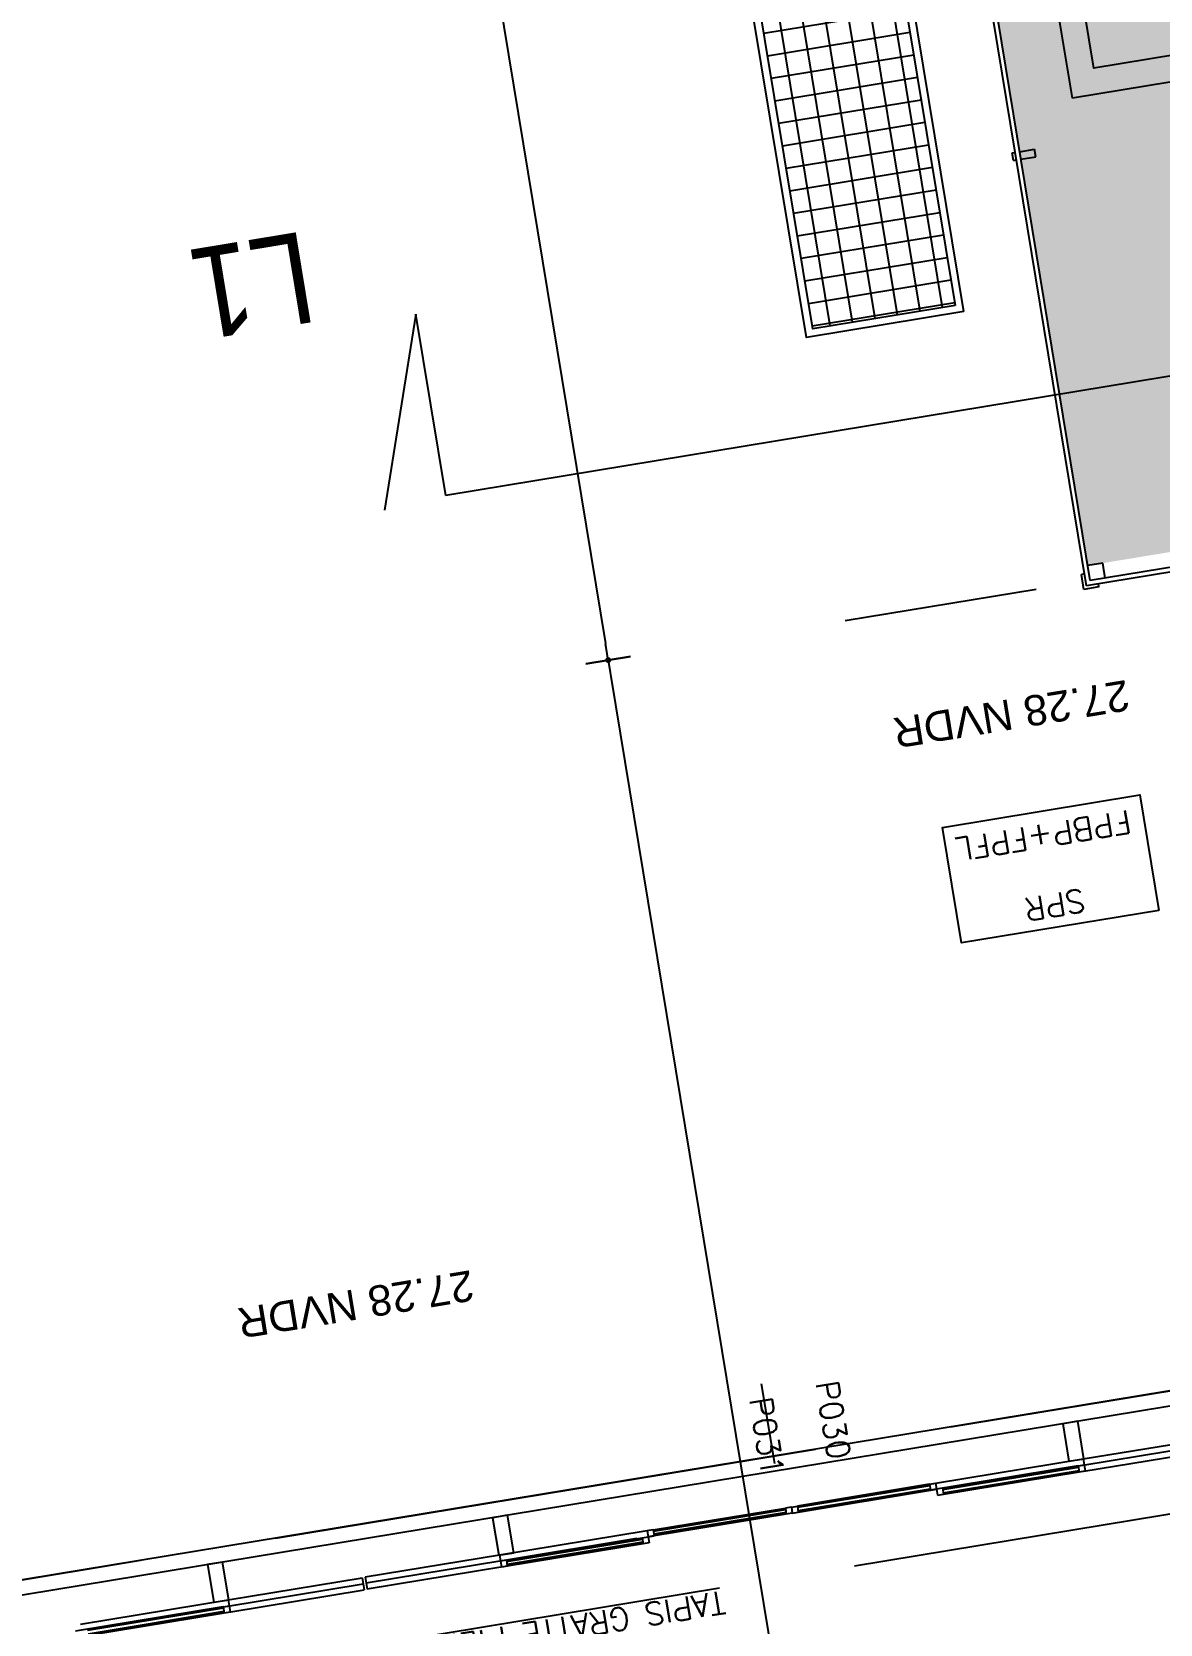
# Model space of a CAD drawing. Header units: millimetres. Extents: x 33240 to 33395, y 51607 to 51720.
# Drawn here: x 33265.78 to 33273.2, y 51666.98 to 51677.45 of the extents above; entities that cross this region are included whole.
import ezdxf
from ezdxf.enums import TextEntityAlignment as Align

# ---------------------------------------------------------------- set-up
doc = ezdxf.new("R2010")
doc.units = ezdxf.units.MM
doc.header["$LTSCALE"] = 0.3
doc.header["$MEASUREMENT"] = 0
doc.header["$PDMODE"] = 34
doc.header["$PDSIZE"] = 0.3
for name, pattern in [('ACAD_ISO02W100', [15, 12, -3]), ('ACAD_ISO04W100', [30, 24, -3, 0, -3]), ('ACAD_ISO08W100', [36, 24, -3, 6, -3])]:
    doc.linetypes.add(name, pattern=pattern)
doc.layers.get('0').update_dxf_attribs({"linetype": 'CONTINUOUS'})
doc.layers.get('DEFPOINTS').update_dxf_attribs({"linetype": 'CONTINUOUS'})
for name, color, linetype in [('00-TRAMES-BAT', 7, 'ACAD_ISO08W100'), ('02-MURS-PORTEUR', 1, 'CONTINUOUS'), ('05-MEN-EXT', 142, 'CONTINUOUS'), ('05-MEN-EXT-NUM', 3, 'CONTINUOUS'), ('07-REVT-SOL', 8, 'CONTINUOUS'), ('09-COT-EXT', 4, 'CONTINUOUS'), ('10-ANN-ALTITUDE', 152, 'CONTINUOUS'), ('10-ANN-REPCOUPE', 1, 'CONTINUOUS'), ('10-ANN-TEXTE', 3, 'CONTINUOUS'), ('15-PLAF-TECHN-TEMPORAIRE', 113, 'CONTINUOUS')]:
    doc.layers.add(name, color=color, linetype=linetype)
doc.styles.add('ANN', font='romans.shx')
doc.styles.add('COT', font='romans.shx')
doc.styles.add('NIV', font='ARIAL.TTF', dxfattribs={"height": 0.2})
doc.styles.add('REPCOUP', font='ARIAL.TTF', dxfattribs={"width": 0.85, "height": 0.6})
doc.styles.add('ROMANS', font='romans.shx', dxfattribs={"height": 0.2})
doc.dimstyles.new('COTEXT', dxfattribs={"dimtxt": 0.15, "dimasz": 0.11, "dimexe": 0, "dimexo": 0, "dimgap": 0.05, "dimtad": 1, "dimdec": 3, "dimdsep": 46, "dimtxsty": 'COT', "dimblk1": 'COTBLOC', "dimblk2": 'COTBLOC', "dimsah": 1, "dimcen": -0.1, "dimse1": 1, "dimse2": 1, "dimadec": 0, "dimazin": 0, "dimtfac": 1, "dimtdec": 3, "dimtmove": 2, "dimatfit": 3, "dimldrblk": 'COTBLOC', "dimfxl": 1, "dimtolj": 1, "dimarcsym": 0})

# ---------------------------------------------------------------- blocks, each defined once
blk = doc.blocks.new('COTBLOC')
for p, q in [((0, -1.3608), (0, 1.3608)), ((-0.76, 0), (-0.99, 0)), ((0, 0), (-0.76, 0)), ((0, 0), (0.76, 0)), ((0.76, 0), (0.99, 0))]:
    blk.add_line(p, q)
at = {"const_width": 0.15}
blk.add_lwpolyline([(-0.1, 0, 1), (0.1, 0, 1)], format="xyb", close=True, dxfattribs=at)
blk = doc.blocks.new('*D57')
at = {"layer": '09-COT-EXT', "color": 0, "lineweight": -2}
blk.add_line((33269.584, 51673.215), (33272.002, 51658.532), dxfattribs=at)
at = {"layer": 'DEFPOINTS', "color": 0}
for p in [(33273.987, 51674.051), (33276.441, 51659.152), (33272.02, 51658.424)]:
    blk.add_point(p, dxfattribs=at)
at = {"layer": '09-COT-EXT', "color": 0, "lineweight": -2, "xscale": 0.11, "yscale": 0.11, "zscale": 0.11}
for p, rotation in [((33269.567, 51673.323), 99.35059234257548), ((33272.02, 51658.424), 279.3505923425755)]:
    blk.add_blockref('COTBLOC', p, dxfattribs=dict(at, rotation=rotation))
at = {"layer": '09-COT-EXT', "color": 0, "insert": (33270.917, 51665.894), "char_height": 0.15, "attachment_point": 5, "rotation": 279.3506, "style": 'COT'}
blk.add_mtext('\\A1;15.1', dxfattribs=at)
blk = doc.blocks.new('SMP2')
blk.add_lwpolyline([(-1.315, 0), (0, 0), (0, -0.77), (-1.315, -0.77)], close=True)
at = {"style": 'ROMANS'}
for tag, p in [('SOLS', (-0.646, -0.148)), ('PAROIS', (-0.643, -0.377)), ('FAUX-PLAFONDS', (-0.646, -0.61))]:
    blk.add_attdef(tag, text='', height=0.15, dxfattribs=at).set_placement(p, align=Align.MIDDLE)
blk = doc.blocks.new('*D52')
at = {"layer": '09-COT-EXT', "color": 0, "lineweight": -2}
blk.add_line((33267.001, 51688.903), (33269.549, 51673.432), dxfattribs=at)
at = {"layer": 'DEFPOINTS', "color": 0}
for p in [(33269.825, 51689.48), (33272.409, 51673.791), (33269.567, 51673.323)]:
    blk.add_point(p, dxfattribs=at)
at = {"layer": '09-COT-EXT', "color": 0, "lineweight": -2, "xscale": 0.11, "yscale": 0.11, "zscale": 0.11}
for p, rotation in [((33266.983, 51689.012), 99.3505736686924), ((33269.567, 51673.323), 279.3505736686924)]:
    blk.add_blockref('COTBLOC', p, dxfattribs=dict(at, rotation=rotation))
at = {"layer": '09-COT-EXT', "color": 0, "insert": (33268.398, 51681.188), "char_height": 0.15, "attachment_point": 5, "rotation": 279.3506, "style": 'COT'}
blk.add_mtext('\\A1;15.9', dxfattribs=at)
blk = doc.blocks.new('MVP8')
for p, q in [((0.045, -0.03), (0.045, 0.83)), ((0.075, 0.83), (0.045, 0.83)), ((0.075, 0.83), (0.075, 0)), ((0.075, 0), (0, 0)), ((0, 0), (0, -0.2)), ((0.92, 0), (0.875, 0)), ((0.875, 0), (0.875, -0.03)), ((0.92, 0), (0.92, -0.2)), ((0.06, -0.03), (0.045, -0.03)), ((0.06, -0.03), (0.06, -0.185)), ((0.86, -0.03), (0.86, -0.185)), ((0.875, -0.03), (0.86, -0.03)), ((0.045, -0.2), (0, -0.2)), ((0.06, -0.185), (0.045, -0.185)), ((0.045, -0.185), (0.045, -0.2)), ((0.875, -0.185), (0.86, -0.185)), ((0.875, -0.185), (0.875, -0.2)), ((0.92, -0.2), (0.875, -0.2))]:
    blk.add_line(p, q)
for centre, end in [((0.075, 0), 0), ((0.045, 0), 87.9286)]:
    blk.add_arc(centre, 0.83, 0, end)

msp = doc.modelspace()

# ---------------------------------------------------------------- hatches: boundary and pattern name
at = {"layer": '05-MEN-EXT'}
h = msp.add_hatch(dxfattribs=at)
h.set_pattern_fill('_U', color=256, scale=0.15, angle=90, style=0, double=1, pattern_type=0)
h.set_pattern_definition([(279.3506, (33363.54805, 51688.79858), (0.1480069, 0.02437129), []), (9.3506, (33363.54805, 51688.79858), (-0.02437129, 0.1480069), [])])
h.paths.add_polyline_path([(33270.912, 51675.5008), (33271.8493, 51675.6552), (33269.8309, 51687.8383), (33268.8935, 51687.684)])
at = {"layer": '07-REVT-SOL'}
h = msp.add_hatch(dxfattribs=at)
h.set_pattern_fill('CROSS', color=30, style=0)
h.set_pattern_definition([(189.35057367, (57785.36794, 108093.83487), (-0.2060594638, -0.2872968802), [0.125, -0.375]), (279.35057367, (57785.29612, 108093.88639), (0.2872968802, -0.2060594638), [0.125, -0.375])])
edge = h.paths.add_edge_path()
edge.add_line((33283.3783, 51687.0822), (33282.6443, 51691.5402))
edge.add_line((33282.6443, 51691.5402), (33270.1624, 51689.4848))
edge.add_line((33270.1624, 51689.4848), (33272.7213, 51673.9442))
edge.add_line((33272.7213, 51673.9442), (33273.8232, 51674.1256))
edge.add_line((33273.8232, 51674.1256), (33273.4532, 51676.3726))
edge.add_line((33273.4532, 51676.3726), (33279.4392, 51677.3582))
edge.add_line((33279.4392, 51677.3582), (33280.4429, 51671.2631))
edge.add_line((33280.4429, 51671.2631), (33280.6933, 51669.7425))
edge.add_line((33280.6933, 51669.7425), (33287.1828, 51670.8111))
edge.add_arc((33295.4983, 51677.4321), 10.6295, 146.69633, 218.5278, ccw=False)
edge.add_line((33286.6145, 51683.2685), (33287.3226, 51684.3289))
edge.add_line((33287.3226, 51684.3289), (33288.3032, 51685.5277))
edge.add_line((33288.3032, 51685.5277), (33286.1987, 51687.5466))
edge.add_line((33286.1987, 51687.5466), (33283.3783, 51687.0822))

# ---------------------------------------------------------------- linework, layer by layer
at = {"layer": '00-TRAMES-BAT'}
msp.add_line((33376.282, 51690.8954), (33271.126, 51673.5801), dxfattribs=at)
at = {"layer": '02-MURS-PORTEUR', "color": 8, "linetype": 'ACAD_ISO02W100'}
msp.add_line((33262.9377, 51666.8188), (33287.3226, 51670.8341), dxfattribs=at)
at = {"layer": '02-MURS-PORTEUR', "color": 4, "linetype": 'ACAD_ISO02W100'}
msp.add_line((33274.7385, 51667.9512), (33261.5173, 51665.7742), dxfattribs=at)
at = {"layer": '05-MEN-EXT'}
for p, q in [((33272.7129, 51673.811), (33270.1279, 51689.5096)), ((33272.7376, 51673.8455), (33270.1624, 51689.4848)), ((33271.9068, 51675.614), (33269.8721, 51687.8958)), ((33272.2732, 51676.6655), (33272.3717, 51676.6817)), ((33272.3798, 51676.6324), (33272.3717, 51676.6817)), ((33272.2239, 51676.6574), (33272.2436, 51676.6606)), ((33272.232, 51676.6081), (33272.2239, 51676.6574)), ((33272.232, 51676.6081), (33272.2518, 51676.6113)), ((33272.2814, 51676.6162), (33272.3798, 51676.6324)), ((33273.8936, 51674.0054), (33272.7129, 51673.811)), ((33272.82, 51673.9604), (33272.7213, 51673.9442)), ((33273.8888, 51674.035), (33272.7376, 51673.8455)), ((33272.8363, 51673.8617), (33272.82, 51673.9604)), ((33272.6999, 51673.8899), (33272.6801, 51673.8867)), ((33272.6964, 51673.788), (33272.6801, 51673.8867)), ((33272.795, 51673.8043), (33272.6964, 51673.788)), ((33272.795, 51673.8043), (33272.7918, 51673.824)), ((33274.7565, 51668.7649), (33261.2886, 51666.5473)), ((33274.7728, 51668.6663), (33261.3049, 51666.4486)), ((33272.659, 51668.0243), (33271.6865, 51667.8642)), ((33272.6607, 51668.0144), (33271.767, 51667.8673)), ((33271.7703, 51667.8476), (33272.6639, 51667.9947)), ((33271.7719, 51667.8377), (33272.6655, 51667.9848)), ((33272.659, 51668.0243), (33272.6985, 51668.0308)), ((33272.659, 51668.0243), (33272.6985, 51668.0308)), ((33272.659, 51668.0243), (33272.6886, 51668.0292)), ((33272.659, 51668.0243), (33272.6655, 51667.9848)), ((33272.659, 51668.0243), (33272.6655, 51667.9848)), ((33272.6655, 51667.9848), (33272.705, 51667.9913)), ((33272.6985, 51668.0308), (33272.705, 51667.9913)), ((33271.68, 51667.9036), (33270.811, 51667.7605)), ((33271.6816, 51667.8938), (33270.8126, 51667.7507)), ((33270.8159, 51667.7309), (33271.6848, 51667.874)), ((33271.68, 51667.9036), (33271.7194, 51667.9101)), ((33271.68, 51667.9036), (33271.7096, 51667.9085)), ((33271.68, 51667.9036), (33271.6865, 51667.8642)), ((33271.68, 51667.9036), (33271.6865, 51667.8642)), ((33271.6865, 51667.8642), (33271.7259, 51667.8707)), ((33271.6865, 51667.8641), (33271.7259, 51667.8706)), ((33271.7194, 51667.9101), (33271.7259, 51667.8707)), ((33271.7259, 51667.8706), (33271.7324, 51667.8312)), ((33271.7259, 51667.8706), (33271.7324, 51667.8312)), ((33271.7654, 51667.8771), (33271.7719, 51667.8377)), ((33270.8175, 51667.7211), (33271.6865, 51667.8642)), ((33271.7324, 51667.8312), (33271.7719, 51667.8377)), ((33269.8631, 51667.6045), (33270.7321, 51667.7475)), ((33269.8647, 51667.5946), (33270.7337, 51667.7377)), ((33270.737, 51667.7179), (33269.868, 51667.5749)), ((33270.7386, 51667.7081), (33269.8696, 51667.565)), ((33270.7715, 51667.754), (33270.7321, 51667.7475)), ((33270.7321, 51667.7475), (33270.7386, 51667.7081)), ((33270.778, 51667.7146), (33270.7386, 51667.7081)), ((33270.7715, 51667.754), (33270.811, 51667.7605)), ((33270.7715, 51667.754), (33270.778, 51667.7146)), ((33270.7715, 51667.754), (33270.778, 51667.7146)), ((33270.7715, 51667.754), (33270.778, 51667.7146)), ((33270.7715, 51667.754), (33270.778, 51667.7146)), ((33270.778, 51667.7146), (33270.8175, 51667.7211)), ((33270.811, 51667.7605), (33270.8175, 51667.7211)), ((33268.897, 51667.4048), (33269.8696, 51667.565)), ((33269.8631, 51667.6045), (33269.8236, 51667.598)), ((33269.8236, 51667.598), (33269.8301, 51667.5585)), ((33269.8696, 51667.565), (33269.8301, 51667.5585)), ((33269.8696, 51667.565), (33269.8301, 51667.5585)), ((33269.8301, 51667.5585), (33269.8366, 51667.519)), ((33269.8301, 51667.5585), (33269.8366, 51667.519)), ((33269.8631, 51667.6045), (33269.8335, 51667.5996)), ((33269.8631, 51667.6045), (33269.8696, 51667.565)), ((33269.8631, 51667.6045), (33269.8696, 51667.565)), ((33268.8987, 51667.395), (33269.7923, 51667.5421)), ((33269.7956, 51667.5224), (33268.9019, 51667.3752)), ((33269.7972, 51667.5125), (33268.9035, 51667.3654)), ((33269.7907, 51667.552), (33269.7972, 51667.5125)), ((33269.8366, 51667.519), (33269.7972, 51667.5125)), ((33268.897, 51667.4049), (33268.8576, 51667.3984)), ((33268.897, 51667.4048), (33268.8576, 51667.3983)), ((33268.8576, 51667.3983), (33268.8641, 51667.3589)), ((33268.9035, 51667.3654), (33268.8641, 51667.3589)), ((33268.897, 51667.4048), (33268.8674, 51667.4)), ((33268.897, 51667.4048), (33268.9035, 51667.3654)), ((33268.897, 51667.4048), (33268.9035, 51667.3654)), ((33267.9497, 51667.2894), (33267.9627, 51667.2105)), ((33267.9691, 51667.2926), (33267.9821, 51667.2137)), ((33267.0348, 51667.0982), (33266.0622, 51666.938)), ((33267.0364, 51667.0883), (33266.1428, 51666.9412)), ((33266.146, 51666.9214), (33267.0397, 51667.0686)), ((33266.1476, 51666.9116), (33267.0413, 51667.0587)), ((33267.0348, 51667.0982), (33267.0742, 51667.1047)), ((33267.0348, 51667.0982), (33267.0742, 51667.1047)), ((33267.0348, 51667.0982), (33267.0644, 51667.1031)), ((33267.0348, 51667.0982), (33267.0413, 51667.0587)), ((33267.0348, 51667.0982), (33267.0413, 51667.0587)), ((33267.0413, 51667.0587), (33267.0807, 51667.0652)), ((33267.0742, 51667.1047), (33267.0807, 51667.0652))]:
    msp.add_line(p, q, dxfattribs=at)
at = {"layer": '05-MEN-EXT', "linetype": 'ACAD_ISO02W100', "ltscale": 0.5}
for p, q in [((33272.692, 51668.0703), (33273.574, 51668.2155)), ((33272.6886, 51668.0292), (33273.5805, 51668.176)), ((33272.6951, 51667.9897), (33273.587, 51668.1366)), ((33271.7194, 51667.9101), (33272.692, 51668.0703)), ((33271.8006, 51667.883), (33272.659, 51668.0243)), ((33272.692, 51668.0703), (33272.6985, 51668.0308)), ((33269.8236, 51667.598), (33268.8511, 51667.4378)), ((33269.7555, 51667.5462), (33268.897, 51667.4049)), ((33268.8511, 51667.4378), (33267.9691, 51667.2926)), ((33268.8674, 51667.4), (33267.9756, 51667.2531)), ((33268.8739, 51667.3605), (33267.9821, 51667.2137)), ((33268.8511, 51667.4378), (33268.8576, 51667.3984)), ((33267.0644, 51667.1031), (33267.9562, 51667.2499)), ((33267.0677, 51667.1442), (33267.9497, 51667.2894)), ((33266.0952, 51666.984), (33267.0677, 51667.1442)), ((33267.0677, 51667.1442), (33267.0742, 51667.1047)), ((33267.0709, 51667.0636), (33267.9627, 51667.2105)), ((33266.1763, 51666.9569), (33267.0348, 51667.0982))]:
    msp.add_line(p, q, dxfattribs=at)
at = {"layer": '05-MEN-EXT'}
msp.add_lwpolyline([(33271.9068, 51675.614), (33270.8708, 51675.4434), (33268.8361, 51687.7252), (33269.8721, 51687.8958)], dxfattribs=at)
for points in [[(33271.8493, 51675.6552), (33270.912, 51675.5008), (33268.8935, 51687.684), (33269.8309, 51687.8383)], [(33272.655, 51668.3176), (33272.5563, 51668.3013), (33272.597, 51668.0546), (33272.6956, 51668.0709)], [(33268.9055, 51667.7002), (33268.8068, 51667.6839), (33268.8475, 51667.4372), (33268.9461, 51667.4535)], [(33267.0308, 51667.3914), (33266.9321, 51667.3752), (33266.9727, 51667.1285), (33267.0714, 51667.1448)]]:
    msp.add_lwpolyline(points, close=True, dxfattribs=at)
at = {"layer": '05-MEN-EXT-NUM'}
msp.add_line((33270.5739, 51668.565), (33270.6602, 51668.0407), dxfattribs=at)
at = {"layer": '10-ANN-REPCOUPE'}
for p, q in [((33268.302, 51675.5965), (33268.0957, 51674.3077)), ((33268.498, 51674.4061), (33268.302, 51675.5965)), ((33275.0121, 51675.4787), (33268.498, 51674.4061))]:
    msp.add_line(p, q, dxfattribs=at)
at = {"layer": '15-PLAF-TECHN-TEMPORAIRE', "color": 8, "linetype": 'ACAD_ISO04W100'}
for p, q in [((33272.6205, 51677.0186), (33270.6708, 51688.8591)), ((33284.1908, 51678.9238), (33272.6205, 51677.0186))]:
    msp.add_line(p, q, dxfattribs=at)
at = {"layer": '15-PLAF-TECHN-TEMPORAIRE', "ltscale": 10}
msp.add_lwpolyline([(33274.3985, 51677.4837), (33272.7606, 51677.2139), (33272.4909, 51678.8519), (33274.1288, 51679.1216)], close=True, dxfattribs=at)

# ---------------------------------------------------------------- block references
at = {"layer": '05-MEN-EXT', "xscale": -1, "rotation": 279.3505852247989}
msp.add_blockref('MVP8', (33274.1126, 51674.2137), dxfattribs=at)
at = {"layer": '10-ANN-TEXTE'}
ref = msp.add_blockref('SMP2', (33271.8914, 51671.463), dxfattribs=dict(at, rotation=189.350573668281))
ref.add_attrib('SOLS', 'SPR', dxfattribs={"layer": '0', "height": 0.15, "rotation": 189.35057, "style": 'ROMANS'}).set_placement((33272.5045, 51671.7134), align=Align.MIDDLE)
ref.add_attrib('FAUX-PLAFONDS', 'FPBP+FPFL', dxfattribs={"layer": '0', "height": 0.15, "rotation": 189.35057, "style": 'ROMANS'}).set_placement((33272.4295, 51672.1693), align=Align.MIDDLE)

# ---------------------------------------------------------------- texts
at = {"layer": '05-MEN-EXT-NUM', "style": 'ANN'}
for s, p in [('P030', (33270.93, 51668.5714)), ('P031', (33270.4933, 51668.4638))]:
    msp.add_text(s, height=0.15, rotation=279.35057, dxfattribs=at).set_placement(p)
at = {"layer": '10-ANN-ALTITUDE', "style": 'NIV'}
for p in [(33272.9759, 51673.1933), (33268.6639, 51669.3125)]:
    msp.add_text('27.28 NVDR', height=0.2, rotation=189.35057, dxfattribs=at).set_placement(p)
at = {"layer": '10-ANN-REPCOUPE', "style": 'REPCOUP', "width": 0.85}
msp.add_text('L1', height=0.6, rotation=189.3506, dxfattribs=at).set_placement((33267.5696, 51676.1449))
at = {"layer": '10-ANN-TEXTE', "style": 'ANN'}
msp.add_text('TAPIS GRATTE PIEDS', height=0.15, rotation=189.35057, dxfattribs=at).set_placement((33270.3224, 51667.2057))

# ---------------------------------------------------------------- dimensions: what is measured, and where the dimension line sits
at = {"layer": '09-COT-EXT'}
for base, p1, p2, angle, picture, middle in [((33269.5665, 51673.3233), (33269.8253, 51689.48), (33272.4087, 51673.7913), 279.35057, '*D52', (33268.3982, 51681.188)), ((33272.0199, 51658.4239), (33273.9874, 51674.0513), (33276.4408, 51659.1519), 279.35059, '*D57', (33270.9166, 51665.8939))]:
    dim = msp.add_linear_dim(base=base, p1=p1, p2=p2, angle=angle, dimstyle='COTEXT', dxfattribs=at)
    dim.commit()
    dim.dimension.update_dxf_attribs({"geometry": picture, "text_midpoint": middle})

doc.saveas('drawing.dxf')
